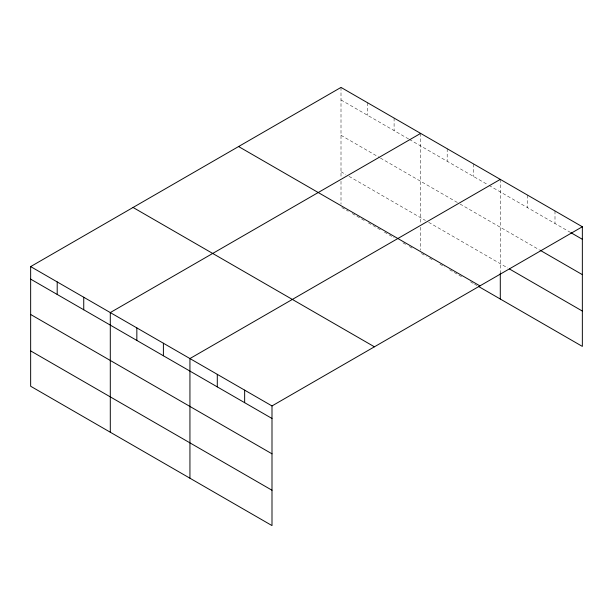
<?xml version="1.0" encoding="UTF-8"?>
<svg xmlns="http://www.w3.org/2000/svg" width="613" height="613" viewBox="0 0 613 613"><rect width="100%" height="100%" fill="white"/><g stroke="black" fill="none" stroke-linecap="round" stroke-linejoin="round"><path stroke-width="0.46" stroke-dasharray="3.06 2.3" d="M341.004 99.95L408.58 138.967M409.384 139.435L488.224 184.95M489.028 185.417L569.914 232.112M341.004 135.297L379.616 157.595M380.42 158.054L459.26 203.577M460.064 204.037L539.248 249.759M341.004 171.717L345.824 174.506M349.042 176.36L425.476 220.488M428.694 222.343L507.748 267.988M341.809 207.531L348.238 211.24M352.26 213.569L365.133 220.994M368.352 222.856L381.225 230.289M384.443 232.143L394.098 237.721M402.948 242.825L406.166 244.687M409.384 246.541L413.407 248.863M421.453 253.514L426.28 256.295M429.498 258.157L432.717 260.012M439.95 264.195L444.777 266.977M449.605 269.766L463.282 277.666M470.523 281.842L473.742 283.704M474.546 284.164L476.96 285.558M554.995 210.964L554.995 223.5M527.647 195.172L527.647 207.707M500.292 179.379L500.292 273.237M473.742 164.054L473.742 176.59M447.191 148.729L447.191 161.265M420.648 133.396L420.648 223.431M420.648 227.254L420.648 250.181M394.098 118.071L394.098 130.607M367.547 102.746L367.547 115.282M341.004 87.414L341.004 177.448M341.004 181.272L341.004 204.198"/><path stroke-width="0.92" d="M30.65 266.594L271.996 405.936L271.996 525.586L30.65 386.244L30.65 266.594L341.004 87.414L582.35 226.756L582.35 346.406L478.569 286.486M420.648 133.396L110.294 312.576L110.294 432.226M500.292 179.379L189.938 358.559L189.938 478.209M271.996 405.936L582.35 226.756M570.749 232.595L582.35 239.292M540.076 250.234L582.35 274.639M509.411 268.946L582.35 311.059M238.587 146.545L479.933 285.888M133.067 207.47L374.413 346.805M30.65 279.13L271.996 418.472M30.65 314.477L271.996 453.819M30.65 350.897L271.996 490.239M500.292 273.237L500.292 299.029M244.648 390.144L244.648 402.68M217.293 374.351L217.293 386.887M163.395 343.234L163.395 355.77M136.845 327.909L136.845 340.445M83.743 297.251L83.743 309.787M57.201 281.926L57.201 294.455"/></g></svg>
